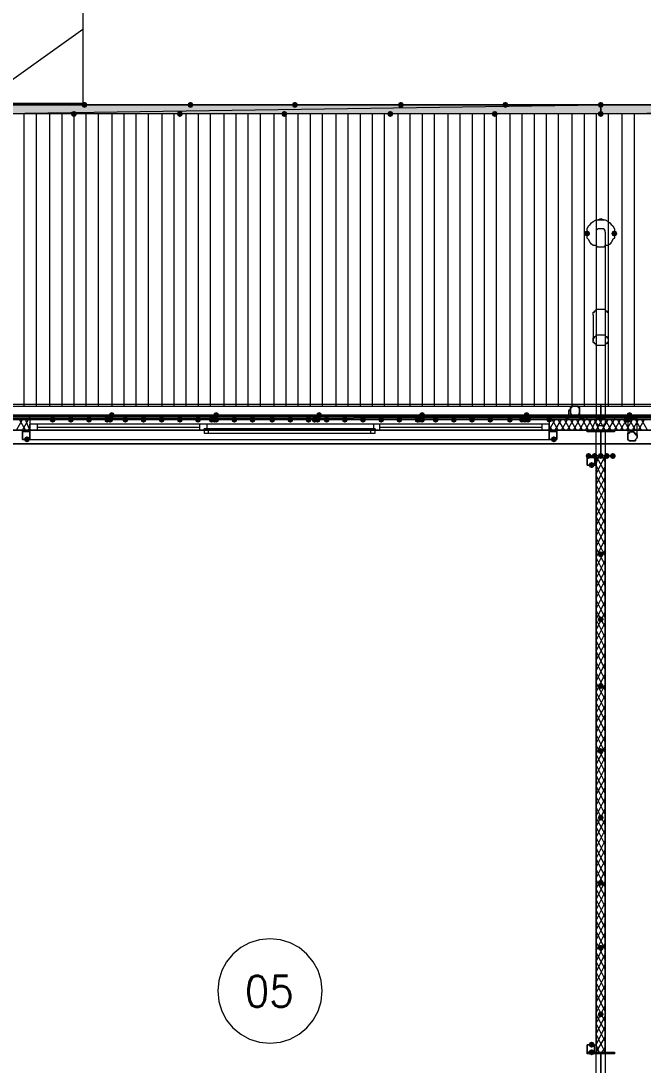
# Model space of a CAD drawing. Header units: millimetres. Extents: x 0 to 420, y 0 to 297.
# Drawn here: x 192.24 to 209.63, y 204.49 to 233.7 of the extents above; entities that cross this region are included whole.
import ezdxf

# ---------------------------------------------------------------- set-up
doc = ezdxf.new("R2010")
doc.units = ezdxf.units.MM
doc.styles.get("Standard").update_dxf_attribs({"font": 'STANDARD'})

msp = doc.modelspace()

# ---------------------------------------------------------------- hatches: boundary and pattern name
h = msp.add_hatch(color=7)
h.paths.add_polyline_path([(208.449333, 231.097667), (191.050333, 231.097667), (208.449333, 231.351667)], flags=0)
h.paths.add_polyline_path([(191.050333, 231.097667), (208.449333, 231.351667), (191.050333, 231.351667)], flags=0)
for color, points in [(254, [(194.098333, 231.351667), (194.073463, 231.291871), (194.013667, 231.267), (193.953871, 231.291871), (193.929, 231.351667), (193.953871, 231.411462), (194.013667, 231.436333), (194.073462, 231.411463)]), (254, [(197.061667, 231.351667), (197.036796, 231.291871), (196.977, 231.267), (196.917204, 231.291871), (196.892333, 231.351667), (196.917204, 231.411462), (196.977, 231.436333), (197.036796, 231.411463)]), (254, [(199.982667, 231.351667), (199.957796, 231.291871), (199.898, 231.267), (199.838204, 231.291871), (199.813333, 231.351667), (199.838204, 231.411462), (199.898, 231.436333), (199.957796, 231.411463)]), (254, [(202.946, 231.351667), (202.921129, 231.291871), (202.861333, 231.267), (202.801538, 231.291871), (202.776667, 231.351667), (202.801537, 231.411462), (202.861333, 231.436333), (202.921129, 231.411463)]), (254, [(205.867, 231.351667), (205.842129, 231.291871), (205.782333, 231.267), (205.722537, 231.291871), (205.697667, 231.351667), (205.722537, 231.411462), (205.782333, 231.436333), (205.842129, 231.411463)]), (254, [(208.534, 231.351667), (208.509129, 231.291871), (208.449333, 231.267), (208.389538, 231.291871), (208.364667, 231.351667), (208.389537, 231.411462), (208.449333, 231.436333), (208.509129, 231.411463)]), (254, [(193.802, 231.097667), (193.777129, 231.037871), (193.717333, 231.013), (193.657537, 231.037871), (193.632667, 231.097667), (193.657537, 231.157462), (193.717333, 231.182333), (193.777129, 231.157463)]), (254, [(196.765333, 231.097667), (196.740462, 231.037871), (196.680667, 231.013), (196.620871, 231.037871), (196.596, 231.097667), (196.620871, 231.157462), (196.680667, 231.182333), (196.740462, 231.157463)]), (254, [(199.686333, 231.097667), (199.661462, 231.037871), (199.601667, 231.013), (199.541871, 231.037871), (199.517, 231.097667), (199.541871, 231.157462), (199.601667, 231.182333), (199.661462, 231.157463)]), (254, [(202.649667, 231.097667), (202.624796, 231.037871), (202.565, 231.013), (202.505204, 231.037871), (202.480333, 231.097667), (202.505204, 231.157462), (202.565, 231.182333), (202.624796, 231.157463)]), (254, [(205.570667, 231.097667), (205.545796, 231.037871), (205.486, 231.013), (205.426204, 231.037871), (205.401333, 231.097667), (205.426204, 231.157462), (205.486, 231.182333), (205.545796, 231.157463)]), (254, [(208.534, 231.097667), (208.509129, 231.037871), (208.449333, 231.013), (208.389538, 231.037871), (208.364667, 231.097667), (208.389537, 231.157462), (208.449333, 231.182333), (208.509129, 231.157463)]), (7, [(208.153, 227.753333), (208.128129, 227.693537), (208.068333, 227.668667), (208.008537, 227.693537), (207.983667, 227.753333), (208.008537, 227.813129), (208.068333, 227.838), (208.128129, 227.813129)]), (7, [(208.915, 227.753333), (208.890129, 227.693537), (208.830333, 227.668667), (208.770538, 227.693537), (208.745667, 227.753333), (208.770537, 227.813129), (208.830333, 227.838), (208.890129, 227.813129)]), (7, [(193.209333, 222.546333), (193.184463, 222.486537), (193.124667, 222.461667), (193.064871, 222.486537), (193.04, 222.546333), (193.064871, 222.606129), (193.124667, 222.631), (193.184462, 222.606129)]), (7, [(193.717333, 222.546333), (193.692462, 222.486537), (193.632667, 222.461667), (193.572871, 222.486537), (193.548, 222.546333), (193.572871, 222.606129), (193.632667, 222.631), (193.692462, 222.606129)]), (7, [(194.225333, 222.546333), (194.200462, 222.486537), (194.140667, 222.461667), (194.080871, 222.486537), (194.056, 222.546333), (194.080871, 222.606129), (194.140667, 222.631), (194.200462, 222.606129)]), (254, [(194.733333, 222.546333), (194.708463, 222.486537), (194.648667, 222.461667), (194.588871, 222.486537), (194.564, 222.546333), (194.588871, 222.606129), (194.648667, 222.631), (194.708462, 222.606129)]), (7, [(194.733333, 222.546333), (194.708463, 222.486537), (194.648667, 222.461667), (194.588871, 222.486537), (194.564, 222.546333), (194.588871, 222.606129), (194.648667, 222.631), (194.708462, 222.606129)]), (254, [(194.818, 222.546333), (194.793129, 222.486537), (194.733333, 222.461667), (194.673538, 222.486537), (194.648667, 222.546333), (194.673537, 222.606129), (194.733333, 222.631), (194.793129, 222.606129)]), (254, [(194.818, 222.546333), (194.793129, 222.486537), (194.733333, 222.461667), (194.673538, 222.486537), (194.648667, 222.546333), (194.673537, 222.606129), (194.733333, 222.631), (194.793129, 222.606129)]), (254, [(194.860333, 222.673333), (194.835462, 222.613537), (194.775667, 222.588667), (194.715871, 222.613537), (194.691, 222.673333), (194.715871, 222.733129), (194.775667, 222.758), (194.835462, 222.733129)]), (7, [(195.241333, 222.546333), (195.216462, 222.486537), (195.156667, 222.461667), (195.096871, 222.486537), (195.072, 222.546333), (195.096871, 222.606129), (195.156667, 222.631), (195.216462, 222.606129)]), (7, [(195.749333, 222.546333), (195.724463, 222.486537), (195.664667, 222.461667), (195.604871, 222.486537), (195.58, 222.546333), (195.604871, 222.606129), (195.664667, 222.631), (195.724462, 222.606129)]), (7, [(196.257333, 222.546333), (196.232463, 222.486537), (196.172667, 222.461667), (196.112871, 222.486537), (196.088, 222.546333), (196.112871, 222.606129), (196.172667, 222.631), (196.232462, 222.606129)]), (7, [(196.765333, 222.546333), (196.740462, 222.486537), (196.680667, 222.461667), (196.620871, 222.486537), (196.596, 222.546333), (196.620871, 222.606129), (196.680667, 222.631), (196.740462, 222.606129)]), (7, [(197.273333, 222.546333), (197.248462, 222.486537), (197.188667, 222.461667), (197.128871, 222.486537), (197.104, 222.546333), (197.128871, 222.606129), (197.188667, 222.631), (197.248462, 222.606129)]), (254, [(197.654333, 222.546333), (197.629462, 222.486537), (197.569667, 222.461667), (197.509871, 222.486537), (197.485, 222.546333), (197.509871, 222.606129), (197.569667, 222.631), (197.629462, 222.606129)]), (254, [(197.739, 222.546333), (197.714129, 222.486537), (197.654333, 222.461667), (197.594538, 222.486537), (197.569667, 222.546333), (197.594537, 222.606129), (197.654333, 222.631), (197.714129, 222.606129)]), (254, [(197.739, 222.546333), (197.714129, 222.486537), (197.654333, 222.461667), (197.594538, 222.486537), (197.569667, 222.546333), (197.594537, 222.606129), (197.654333, 222.631), (197.714129, 222.606129)]), (254, [(197.781333, 222.673333), (197.756463, 222.613537), (197.696667, 222.588667), (197.636871, 222.613537), (197.612, 222.673333), (197.636871, 222.733129), (197.696667, 222.758), (197.756462, 222.733129)]), (7, [(197.781333, 222.546333), (197.756463, 222.486537), (197.696667, 222.461667), (197.636871, 222.486537), (197.612, 222.546333), (197.636871, 222.606129), (197.696667, 222.631), (197.756462, 222.606129)]), (7, [(198.289333, 222.546333), (198.264463, 222.486537), (198.204667, 222.461667), (198.144871, 222.486537), (198.12, 222.546333), (198.144871, 222.606129), (198.204667, 222.631), (198.264462, 222.606129)]), (7, [(198.797333, 222.546333), (198.772462, 222.486537), (198.712667, 222.461667), (198.652871, 222.486537), (198.628, 222.546333), (198.652871, 222.606129), (198.712667, 222.631), (198.772462, 222.606129)]), (7, [(199.347667, 222.546333), (199.322796, 222.486537), (199.263, 222.461667), (199.203204, 222.486537), (199.178333, 222.546333), (199.203204, 222.606129), (199.263, 222.631), (199.322796, 222.606129)]), (7, [(199.855667, 222.546333), (199.830796, 222.486537), (199.771, 222.461667), (199.711204, 222.486537), (199.686333, 222.546333), (199.711204, 222.606129), (199.771, 222.631), (199.830796, 222.606129)]), (7, [(200.363667, 222.546333), (200.338796, 222.486537), (200.279, 222.461667), (200.219204, 222.486537), (200.194333, 222.546333), (200.219204, 222.606129), (200.279, 222.631), (200.338796, 222.606129)]), (254, [(200.533, 222.546333), (200.508129, 222.486537), (200.448333, 222.461667), (200.388537, 222.486537), (200.363667, 222.546333), (200.388537, 222.606129), (200.448333, 222.631), (200.508129, 222.606129)]), (254, [(200.617667, 222.546333), (200.592796, 222.486537), (200.533, 222.461667), (200.473204, 222.486537), (200.448333, 222.546333), (200.473204, 222.606129), (200.533, 222.631), (200.592796, 222.606129)]), (254, [(200.617667, 222.546333), (200.592796, 222.486537), (200.533, 222.461667), (200.473204, 222.486537), (200.448333, 222.546333), (200.473204, 222.606129), (200.533, 222.631), (200.592796, 222.606129)]), (254, [(200.66, 222.673333), (200.635129, 222.613537), (200.575333, 222.588667), (200.515537, 222.613537), (200.490667, 222.673333), (200.515537, 222.733129), (200.575333, 222.758), (200.635129, 222.733129)]), (7, [(200.871667, 222.546333), (200.846796, 222.486537), (200.787, 222.461667), (200.727204, 222.486537), (200.702333, 222.546333), (200.727204, 222.606129), (200.787, 222.631), (200.846796, 222.606129)]), (7, [(201.379667, 222.546333), (201.354796, 222.486537), (201.295, 222.461667), (201.235204, 222.486537), (201.210333, 222.546333), (201.235204, 222.606129), (201.295, 222.631), (201.354796, 222.606129)]), (7, [(201.887667, 222.546333), (201.862796, 222.486537), (201.803, 222.461667), (201.743204, 222.486537), (201.718333, 222.546333), (201.743204, 222.606129), (201.803, 222.631), (201.862796, 222.606129)]), (7, [(202.395667, 222.546333), (202.370796, 222.486537), (202.311, 222.461667), (202.251204, 222.486537), (202.226333, 222.546333), (202.251204, 222.606129), (202.311, 222.631), (202.370796, 222.606129)]), (7, [(202.903667, 222.546333), (202.878796, 222.486537), (202.819, 222.461667), (202.759204, 222.486537), (202.734333, 222.546333), (202.759204, 222.606129), (202.819, 222.631), (202.878796, 222.606129)]), (7, [(203.411667, 222.546333), (203.386796, 222.486537), (203.327, 222.461667), (203.267204, 222.486537), (203.242333, 222.546333), (203.267204, 222.606129), (203.327, 222.631), (203.386796, 222.606129)]), (254, [(203.454, 222.546333), (203.429129, 222.486537), (203.369333, 222.461667), (203.309538, 222.486537), (203.284667, 222.546333), (203.309537, 222.606129), (203.369333, 222.631), (203.429129, 222.606129)]), (254, [(203.538667, 222.673333), (203.513796, 222.613537), (203.454, 222.588667), (203.394204, 222.613537), (203.369333, 222.673333), (203.394204, 222.733129), (203.454, 222.758), (203.513796, 222.733129)]), (254, [(203.538667, 222.546333), (203.513796, 222.486537), (203.454, 222.461667), (203.394204, 222.486537), (203.369333, 222.546333), (203.394204, 222.606129), (203.454, 222.631), (203.513796, 222.606129)]), (254, [(203.538667, 222.546333), (203.513796, 222.486537), (203.454, 222.461667), (203.394204, 222.486537), (203.369333, 222.546333), (203.394204, 222.606129), (203.454, 222.631), (203.513796, 222.606129)]), (7, [(203.919667, 222.546333), (203.894796, 222.486537), (203.835, 222.461667), (203.775204, 222.486537), (203.750333, 222.546333), (203.775204, 222.606129), (203.835, 222.631), (203.894796, 222.606129)]), (7, [(204.427667, 222.546333), (204.402796, 222.486537), (204.343, 222.461667), (204.283204, 222.486537), (204.258333, 222.546333), (204.283204, 222.606129), (204.343, 222.631), (204.402796, 222.606129)]), (7, [(204.935667, 222.546333), (204.910796, 222.486537), (204.851, 222.461667), (204.791204, 222.486537), (204.766333, 222.546333), (204.791204, 222.606129), (204.851, 222.631), (204.910796, 222.606129)]), (7, [(205.443667, 222.546333), (205.418796, 222.486537), (205.359, 222.461667), (205.299204, 222.486537), (205.274333, 222.546333), (205.299204, 222.606129), (205.359, 222.631), (205.418796, 222.606129)]), (7, [(205.994, 222.546333), (205.969129, 222.486537), (205.909333, 222.461667), (205.849538, 222.486537), (205.824667, 222.546333), (205.849537, 222.606129), (205.909333, 222.631), (205.969129, 222.606129)]), (254, [(206.332667, 222.546333), (206.307796, 222.486537), (206.248, 222.461667), (206.188204, 222.486537), (206.163333, 222.546333), (206.188204, 222.606129), (206.248, 222.631), (206.307796, 222.606129)]), (254, [(206.417333, 222.546333), (206.392462, 222.486537), (206.332667, 222.461667), (206.272871, 222.486537), (206.248, 222.546333), (206.272871, 222.606129), (206.332667, 222.631), (206.392462, 222.606129)]), (254, [(206.417333, 222.546333), (206.392462, 222.486537), (206.332667, 222.461667), (206.272871, 222.486537), (206.248, 222.546333), (206.272871, 222.606129), (206.332667, 222.631), (206.392462, 222.606129)]), (254, [(206.459667, 222.673333), (206.434796, 222.613537), (206.375, 222.588667), (206.315204, 222.613537), (206.290333, 222.673333), (206.315204, 222.733129), (206.375, 222.758), (206.434796, 222.733129)]), (7, [(206.502, 222.546333), (206.477129, 222.486537), (206.417333, 222.461667), (206.357537, 222.486537), (206.332667, 222.546333), (206.357537, 222.606129), (206.417333, 222.631), (206.477129, 222.606129)]), (7, [(207.094667, 222.546333), (207.069796, 222.486537), (207.01, 222.461667), (206.950204, 222.486537), (206.925333, 222.546333), (206.950204, 222.606129), (207.01, 222.631), (207.069796, 222.606129)]), (254, [(209.253667, 222.546333), (209.228796, 222.486537), (209.169, 222.461667), (209.109204, 222.486537), (209.084333, 222.546333), (209.109204, 222.606129), (209.169, 222.631), (209.228796, 222.606129)]), (254, [(209.296, 222.546333), (209.271129, 222.486537), (209.211333, 222.461667), (209.151538, 222.486537), (209.126667, 222.546333), (209.151537, 222.606129), (209.211333, 222.631), (209.271129, 222.606129)]), (254, [(209.296, 222.546333), (209.271129, 222.486537), (209.211333, 222.461667), (209.151538, 222.486537), (209.126667, 222.546333), (209.151537, 222.606129), (209.211333, 222.631), (209.271129, 222.606129)]), (254, [(209.338333, 222.673333), (209.313462, 222.613537), (209.253667, 222.588667), (209.193871, 222.613537), (209.169, 222.673333), (209.193871, 222.733129), (209.253667, 222.758), (209.313462, 222.733129)]), (7, [(192.489667, 221.996), (192.464796, 221.936204), (192.405, 221.911333), (192.345204, 221.936204), (192.320333, 221.996), (192.345204, 222.055796), (192.405, 222.080667), (192.464796, 222.055796)]), (7, [(207.221667, 221.996), (207.196796, 221.936204), (207.137, 221.911333), (207.077204, 221.936204), (207.052333, 221.996), (207.077204, 222.055796), (207.137, 222.080667), (207.196796, 222.055796)]), (7, [(208.195333, 221.530333), (208.170462, 221.470537), (208.110667, 221.445667), (208.050871, 221.470537), (208.026, 221.530333), (208.050871, 221.590129), (208.110667, 221.615), (208.170462, 221.590129)]), (7, [(208.364667, 221.530333), (208.339796, 221.470537), (208.28, 221.445667), (208.220204, 221.470537), (208.195333, 221.530333), (208.220204, 221.590129), (208.28, 221.615), (208.339796, 221.590129)]), (7, [(208.534, 221.530333), (208.509129, 221.470537), (208.449333, 221.445667), (208.389538, 221.470537), (208.364667, 221.530333), (208.389537, 221.590129), (208.449333, 221.615), (208.509129, 221.590129)]), (7, [(208.703333, 221.530333), (208.678462, 221.470537), (208.618667, 221.445667), (208.558871, 221.470537), (208.534, 221.530333), (208.558871, 221.590129), (208.618667, 221.615), (208.678462, 221.590129)]), (7, [(208.872667, 221.530333), (208.847796, 221.470537), (208.788, 221.445667), (208.728204, 221.470537), (208.703333, 221.530333), (208.728204, 221.590129), (208.788, 221.615), (208.847796, 221.590129)]), (7, [(208.28, 221.276333), (208.255129, 221.216537), (208.195333, 221.191667), (208.135538, 221.216537), (208.110667, 221.276333), (208.135537, 221.336129), (208.195333, 221.361), (208.255129, 221.336129)]), (7, [(208.534, 218.778667), (208.509129, 218.718871), (208.449333, 218.694), (208.389538, 218.718871), (208.364667, 218.778667), (208.389537, 218.838462), (208.449333, 218.863333), (208.509129, 218.838463)]), (7, [(208.534, 216.958333), (208.509129, 216.898537), (208.449333, 216.873667), (208.389538, 216.898537), (208.364667, 216.958333), (208.389537, 217.018129), (208.449333, 217.043), (208.509129, 217.018129)]), (7, [(208.534, 215.095667), (208.509129, 215.035871), (208.449333, 215.011), (208.389538, 215.035871), (208.364667, 215.095667), (208.389537, 215.155462), (208.449333, 215.180333), (208.509129, 215.155463)]), (7, [(208.534, 213.275333), (208.509129, 213.215537), (208.449333, 213.190667), (208.389538, 213.215537), (208.364667, 213.275333), (208.389537, 213.335129), (208.449333, 213.36), (208.509129, 213.335129)]), (7, [(208.534, 211.412667), (208.509129, 211.352871), (208.449333, 211.328), (208.389538, 211.352871), (208.364667, 211.412667), (208.389537, 211.472462), (208.449333, 211.497333), (208.509129, 211.472463)]), (7, [(208.534, 209.592333), (208.509129, 209.532537), (208.449333, 209.507667), (208.389538, 209.532537), (208.364667, 209.592333), (208.389537, 209.652129), (208.449333, 209.677), (208.509129, 209.652129)]), (7, [(208.534, 207.772), (208.509129, 207.712204), (208.449333, 207.687333), (208.389538, 207.712204), (208.364667, 207.772), (208.389537, 207.831796), (208.449333, 207.856667), (208.509129, 207.831796)]), (7, [(208.534, 205.909333), (208.509129, 205.849538), (208.449333, 205.824667), (208.389538, 205.849538), (208.364667, 205.909333), (208.389537, 205.969129), (208.449333, 205.994), (208.509129, 205.969129)]), (7, [(208.28, 205.062667), (208.255129, 205.002871), (208.195333, 204.978), (208.135538, 205.002871), (208.110667, 205.062667), (208.135537, 205.122462), (208.195333, 205.147333), (208.255129, 205.122463)]), (7, [(208.28, 204.851), (208.255129, 204.791204), (208.195333, 204.766333), (208.135538, 204.791204), (208.110667, 204.851), (208.135537, 204.910796), (208.195333, 204.935667), (208.255129, 204.910796)])]:
    msp.add_hatch(color=color).paths.add_polyline_path(points, flags=0)
h = msp.add_hatch(color=7)
h.paths.add_polyline_path([(225.848333, 231.097667), (208.449333, 231.097667), (225.848333, 231.351667)], flags=0)
h.paths.add_polyline_path([(208.449333, 231.097667), (225.848333, 231.351667), (208.449333, 231.351667)], flags=0)
h = msp.add_hatch(color=7)
h.paths.add_polyline_path([(120.904, 222.673333), (382.947333, 222.673333), (120.904, 222.546333)], flags=0)
h.paths.add_polyline_path([(382.947333, 222.673333), (120.904, 222.546333), (382.947333, 222.546333)], flags=0)

# ---------------------------------------------------------------- linework, layer by layer
at = {"color": 7, "lineweight": 0}
for points in [[(193.971333, 257.471333), (193.971333, 231.394), (188.171667, 231.394), (188.171667, 257.471333)], [(191.050333, 257.471333), (191.050333, 231.394), (193.971333, 233.468333)], [(208.449333, 231.351667), (191.050333, 231.351667)], [(197.485, 231.351667), (202.014667, 231.351667)], [(225.848333, 231.351667), (208.449333, 231.351667)], [(208.068333, 227.753333), (208.068333, 227.838), (208.068333, 227.880333), (208.110667, 227.965), (208.153, 228.007333), (208.195333, 228.049667), (208.237667, 228.092), (208.322333, 228.134333), (208.364667, 228.134333), (208.449333, 228.176667), (208.534, 228.134333), (208.576333, 228.134333), (208.661, 228.092), (208.703333, 228.049667), (208.745667, 228.007333), (208.788, 227.965), (208.830333, 227.880333), (208.830333, 227.838), (208.830333, 227.753333)], [(208.576333, 227.795667), (208.576333, 227.838), (208.534, 227.880333), (208.491667, 227.880333), (208.449333, 227.880333), (208.407, 227.880333), (208.364667, 227.880333), (208.322333, 227.838), (208.322333, 227.795667)], [(208.322333, 227.795667), (208.322333, 222.504)], [(208.576333, 227.795667), (208.576333, 222.504)], [(208.237667, 225.467333), (208.237667, 225.509667), (208.237667, 225.552), (208.28, 225.552), (208.28, 225.594333), (208.322333, 225.594333), (208.322333, 225.636667), (208.364667, 225.636667), (208.407, 225.636667), (208.449333, 225.636667), (208.491667, 225.636667), (208.534, 225.636667), (208.576333, 225.636667), (208.576333, 225.594333), (208.618667, 225.594333), (208.618667, 225.552), (208.661, 225.552), (208.661, 225.509667), (208.661, 225.467333)], [(208.237667, 225.467333), (208.237667, 224.747667)], [(208.661, 225.467333), (208.661, 224.747667)], [(192.489667, 222.546333), (192.489667, 222.631), (207.01, 222.631), (207.01, 222.546333)], [(208.830333, 222.631), (208.788, 222.631), (208.745667, 222.631), (208.703333, 222.631), (208.661, 222.631), (208.576333, 222.631), (208.534, 222.631), (208.449333, 222.631), (208.364667, 222.631), (208.322333, 222.631), (208.237667, 222.631), (208.195333, 222.631), (208.153, 222.631), (208.110667, 222.631), (208.068333, 222.631)], [(208.830333, 222.631), (208.830333, 222.546333), (208.788, 222.546333), (208.745667, 222.546333), (208.703333, 222.546333), (208.661, 222.546333), (208.576333, 222.546333), (208.534, 222.546333), (208.449333, 222.546333), (208.364667, 222.546333), (208.322333, 222.546333), (208.237667, 222.546333), (208.195333, 222.546333), (208.153, 222.546333), (208.110667, 222.546333), (208.068333, 222.546333), (208.068333, 222.631)], [(209.211333, 222.631), (209.211333, 222.080667)], [(209.465333, 222.080667), (209.465333, 222.631)], [(120.904, 222.546333), (382.947333, 222.546333), (120.904, 222.546333), (382.947333, 222.546333)], [(120.904, 222.546333), (382.947333, 222.546333)], [(120.904, 222.546333), (382.947333, 222.546333)], [(192.489667, 222.546333), (189.611, 222.546333)], [(192.108667, 222.25), (192.278, 222.546333)], [(192.362667, 222.25), (192.193333, 222.546333)], [(192.278, 222.25), (192.447333, 222.546333)], [(192.489667, 222.25), (192.362667, 222.546333)], [(192.447333, 222.25), (192.489667, 222.334667)], [(192.489667, 222.546333), (192.489667, 222.419333), (192.489667, 222.25)], [(192.489667, 222.546333), (192.489667, 222.419333)], [(192.489667, 222.25), (192.701333, 222.25), (192.701333, 222.419333), (192.489667, 222.419333)], [(197.231, 222.419333), (192.701333, 222.419333)], [(192.701333, 222.334667), (197.231, 222.334667)], [(197.315667, 222.419333), (197.231, 222.419333), (197.231, 222.25), (197.315667, 222.25)], [(197.315667, 222.25), (197.358, 222.25), (197.358, 222.292333), (197.442667, 222.292333), (197.442667, 222.419333), (197.315667, 222.419333)], [(202.099333, 222.419333), (197.442667, 222.419333)], [(202.014667, 222.292333), (197.485, 222.292333)], [(202.184, 222.419333), (202.099333, 222.419333), (202.099333, 222.292333), (202.141667, 222.292333), (202.141667, 222.25), (202.184, 222.25)], [(202.184, 222.25), (202.268667, 222.25), (202.268667, 222.419333), (202.184, 222.419333)], [(206.798333, 222.419333), (202.268667, 222.419333)], [(202.268667, 222.334667), (206.798333, 222.334667)], [(207.01, 222.419333), (206.798333, 222.419333), (206.798333, 222.25), (207.01, 222.25)], [(207.01, 222.504), (207.01, 222.546333)], [(207.01, 222.25), (207.179333, 222.546333)], [(207.01, 222.546333), (207.01, 222.419333), (207.01, 222.25)], [(207.01, 222.546333), (207.01, 222.419333)], [(209.888667, 222.546333), (207.01, 222.546333)], [(207.094667, 222.25), (207.01, 222.377)], [(207.264, 222.25), (207.094667, 222.546333)], [(207.179333, 222.25), (207.348667, 222.546333)], [(207.433333, 222.25), (207.264, 222.546333)], [(207.348667, 222.25), (207.518, 222.546333)], [(207.602667, 222.25), (207.433333, 222.546333)], [(207.518, 222.25), (207.687333, 222.546333)], [(207.772, 222.25), (207.602667, 222.546333)], [(207.687333, 222.25), (207.856667, 222.546333)], [(207.941333, 222.25), (207.772, 222.546333)], [(207.856667, 222.25), (208.026, 222.546333)], [(208.110667, 222.25), (207.941333, 222.546333)], [(208.026, 222.25), (208.195333, 222.546333)], [(208.28, 222.25), (208.110667, 222.546333)], [(208.195333, 222.25), (208.322333, 222.546333)], [(208.407, 222.25), (208.28, 222.546333)], [(208.322333, 222.25), (208.491667, 222.546333)], [(208.576333, 222.25), (208.407, 222.546333)], [(208.491667, 222.25), (208.661, 222.546333)], [(208.745667, 222.25), (208.576333, 222.546333)], [(208.661, 222.25), (208.830333, 222.546333)], [(208.915, 222.25), (208.745667, 222.546333)], [(208.830333, 222.25), (208.999667, 222.546333)], [(209.084333, 222.25), (208.915, 222.546333)], [(208.999667, 222.25), (209.169, 222.546333)], [(209.253667, 222.25), (209.084333, 222.546333)], [(209.169, 222.25), (209.338333, 222.546333)], [(209.423, 222.25), (209.253667, 222.546333)], [(209.338333, 222.25), (209.507667, 222.546333)], [(209.592333, 222.25), (209.423, 222.546333)], [(209.507667, 222.25), (209.677, 222.546333)], [(209.761667, 222.25), (209.592333, 222.546333)], [(189.611, 222.25), (192.489667, 222.25)], [(192.405, 222.25), (192.405, 222.207667)], [(199.771, 222.25), (192.489667, 222.25), (192.489667, 222.123)], [(199.771, 222.25), (192.489667, 222.25), (192.489667, 222.123)], [(192.489667, 222.25), (207.01, 222.25)], [(192.489667, 222.123), (192.489667, 221.996), (199.771, 221.996)], [(192.489667, 222.123), (192.489667, 221.996), (199.771, 221.996)], [(192.701333, 222.25), (197.231, 222.25)], [(197.485, 222.25), (202.014667, 222.25)], [(197.485, 222.165333), (202.014667, 222.165333)], [(197.485, 222.165333), (202.014667, 222.165333)], [(207.01, 222.123), (207.01, 222.25), (199.771, 222.25)], [(207.01, 222.123), (207.01, 222.25), (199.771, 222.25)], [(199.771, 221.996), (207.01, 221.996), (207.01, 222.123)], [(199.771, 221.996), (207.01, 221.996), (207.01, 222.123)], [(202.268667, 222.25), (206.798333, 222.25)], [(207.01, 222.25), (209.888667, 222.25)], [(207.137, 222.25), (207.137, 222.207667)], [(208.110667, 222.207667), (208.110667, 222.25)], [(208.28, 222.207667), (208.28, 222.25)], [(208.449333, 221.530333), (208.449333, 222.25)], [(208.618667, 222.207667), (208.618667, 222.25)], [(208.788, 222.207667), (208.788, 222.25)], [(208.195333, 221.530333), (208.195333, 221.488)], [(208.322333, 221.318667), (208.407, 221.530333)], [(208.322333, 221.022333), (208.576333, 221.530333)], [(208.576333, 221.064667), (208.322333, 221.530333)], [(208.576333, 221.361), (208.491667, 221.530333)], [(208.576333, 220.768333), (208.322333, 221.276333)], [(208.322333, 220.726), (208.576333, 221.234)], [(208.576333, 220.514333), (208.322333, 220.98)], [(208.322333, 220.429667), (208.576333, 220.937667)], [(208.576333, 220.218), (208.322333, 220.726)], [(208.322333, 220.133333), (208.576333, 220.641333)], [(208.576333, 219.921667), (208.322333, 220.429667)], [(208.322333, 219.837), (208.576333, 220.345)], [(208.576333, 219.625333), (208.322333, 220.133333)], [(208.322333, 219.583), (208.576333, 220.048667)], [(208.576333, 219.329), (208.322333, 219.837)], [(208.322333, 219.286667), (208.576333, 219.794667)], [(208.576333, 219.032667), (208.322333, 219.540667)], [(208.322333, 218.990333), (208.576333, 219.498333)], [(208.576333, 218.736333), (208.322333, 219.244333)], [(208.322333, 218.694), (208.576333, 219.202)], [(208.576333, 218.482333), (208.322333, 218.948)], [(208.322333, 218.397667), (208.576333, 218.905667)], [(208.576333, 218.186), (208.322333, 218.694)], [(208.322333, 218.101333), (208.576333, 218.609333)], [(208.576333, 217.889667), (208.322333, 218.397667)], [(208.322333, 217.847333), (208.576333, 218.313)], [(208.576333, 217.593333), (208.322333, 218.101333)], [(208.322333, 217.551), (208.576333, 218.059)], [(208.576333, 217.297), (208.322333, 217.805)], [(208.322333, 217.254667), (208.576333, 217.762667)], [(208.576333, 217.000667), (208.322333, 217.508667)], [(208.322333, 216.958333), (208.576333, 217.466333)], [(208.576333, 216.746667), (208.322333, 217.212333)], [(208.322333, 216.662), (208.576333, 217.17)], [(208.576333, 216.450333), (208.322333, 216.958333)], [(208.322333, 216.365667), (208.576333, 216.873667)], [(208.576333, 216.154), (208.322333, 216.662)], [(208.322333, 216.069333), (208.576333, 216.577333)], [(208.576333, 215.857667), (208.322333, 216.365667)], [(208.322333, 215.815333), (208.576333, 216.281)], [(208.576333, 215.561333), (208.322333, 216.069333)], [(208.322333, 215.519), (208.576333, 216.027)], [(208.576333, 215.265), (208.322333, 215.773)], [(208.322333, 215.222667), (208.576333, 215.730667)], [(208.576333, 214.968667), (208.322333, 215.476667)], [(208.322333, 214.926333), (208.576333, 215.434333)], [(208.576333, 214.714667), (208.322333, 215.180333)], [(208.322333, 214.63), (208.576333, 215.138)], [(208.576333, 214.418333), (208.322333, 214.926333)], [(208.322333, 214.333667), (208.576333, 214.841667)], [(208.576333, 214.122), (208.322333, 214.63)], [(208.322333, 214.079667), (208.576333, 214.545333)], [(208.576333, 213.825667), (208.322333, 214.333667)], [(208.322333, 213.783333), (208.576333, 214.291333)], [(208.576333, 213.529333), (208.322333, 214.037333)], [(208.322333, 213.487), (208.576333, 213.995)], [(208.576333, 213.233), (208.322333, 213.741)], [(208.322333, 213.190667), (208.576333, 213.698667)], [(208.576333, 212.979), (208.322333, 213.444667)], [(208.322333, 212.894333), (208.576333, 213.402333)], [(208.576333, 212.682667), (208.322333, 213.190667)], [(208.322333, 212.598), (208.576333, 213.106)], [(208.576333, 212.386333), (208.322333, 212.894333)], [(208.322333, 212.301667), (208.576333, 212.809667)], [(208.576333, 212.09), (208.322333, 212.598)], [(208.322333, 212.047667), (208.576333, 212.513333)], [(208.576333, 211.793667), (208.322333, 212.301667)], [(208.322333, 211.751333), (208.576333, 212.259333)], [(208.576333, 211.497333), (208.322333, 212.005333)], [(208.322333, 211.455), (208.576333, 211.963)], [(208.576333, 211.201), (208.322333, 211.709)], [(208.322333, 211.158667), (208.576333, 211.666667)], [(208.576333, 210.947), (208.322333, 211.412667)], [(208.322333, 210.862333), (208.576333, 211.370333)], [(208.576333, 210.650667), (208.322333, 211.158667)], [(208.322333, 210.566), (208.576333, 211.074)], [(208.576333, 210.354333), (208.322333, 210.862333)], [(208.322333, 210.269667), (208.576333, 210.777667)], [(208.576333, 210.058), (208.322333, 210.566)], [(208.322333, 210.015667), (208.576333, 210.523667)], [(208.576333, 209.761667), (208.322333, 210.269667)], [(208.322333, 209.719333), (208.576333, 210.227333)], [(208.576333, 209.465333), (208.322333, 209.973333)], [(208.322333, 209.423), (208.576333, 209.931)], [(208.576333, 209.211333), (208.322333, 209.677)], [(208.322333, 209.126667), (208.576333, 209.634667)], [(208.576333, 208.915), (208.322333, 209.423)], [(208.322333, 208.830333), (208.576333, 209.338333)], [(208.576333, 208.618667), (208.322333, 209.126667)], [(208.322333, 208.534), (208.576333, 209.042)], [(208.576333, 208.322333), (208.322333, 208.830333)], [(208.322333, 208.28), (208.576333, 208.745667)], [(208.576333, 208.026), (208.322333, 208.534)], [(208.322333, 207.983667), (208.576333, 208.491667)], [(200.66, 206.5655), (200.630328, 206.859844), (200.545228, 207.133996), (200.410572, 207.382083), (200.232232, 207.598232), (200.016083, 207.776572), (199.767996, 207.911228), (199.493844, 207.996328), (199.1995, 208.026), (198.905156, 207.996328), (198.631004, 207.911228), (198.382917, 207.776572), (198.166768, 207.598232), (197.988428, 207.382083), (197.853772, 207.133996), (197.768672, 206.859844), (197.739, 206.5655)], [(208.576333, 207.729667), (208.322333, 208.237667)], [(208.322333, 207.687333), (208.576333, 208.195333)], [(208.576333, 207.433333), (208.322333, 207.941333)], [(208.322333, 207.391), (208.576333, 207.899)], [(208.576333, 207.179333), (208.322333, 207.645)], [(208.322333, 207.094667), (208.576333, 207.602667)], [(208.576333, 206.883), (208.322333, 207.391)], [(208.322333, 206.798333), (208.576333, 207.306333)], [(208.576333, 206.586667), (208.322333, 207.094667)], [(208.322333, 206.502), (208.576333, 207.01)], [(197.739, 206.5655), (197.768672, 206.271156), (197.853772, 205.997004), (197.988428, 205.748917), (198.166768, 205.532768), (198.382917, 205.354428), (198.631004, 205.219772), (198.905156, 205.134672), (199.1995, 205.105), (199.493844, 205.134672), (199.767996, 205.219772), (200.016083, 205.354428), (200.232232, 205.532768), (200.410572, 205.748917), (200.545228, 205.997004), (200.630328, 206.271156), (200.66, 206.5655)], [(208.576333, 206.290333), (208.322333, 206.798333)], [(208.322333, 206.248), (208.576333, 206.713667)], [(208.576333, 205.994), (208.322333, 206.502)], [(208.322333, 205.951667), (208.576333, 206.459667)], [(208.576333, 205.697667), (208.322333, 206.205667)], [(208.322333, 205.655333), (208.576333, 206.163333)], [(208.576333, 205.443667), (208.322333, 205.909333)], [(208.322333, 205.359), (208.576333, 205.867)], [(208.576333, 205.147333), (208.322333, 205.655333)], [(208.322333, 205.062667), (208.576333, 205.570667)], [(208.576333, 204.851), (208.322333, 205.359)], [(208.322333, 204.851), (208.576333, 205.274333)], [(208.407, 204.851), (208.322333, 205.062667)], [(208.110667, 204.808667), (208.110667, 204.851)], [(208.28, 204.808667), (208.28, 204.851)], [(208.449333, 204.131333), (208.449333, 204.851)], [(208.491667, 204.851), (208.576333, 204.978)], [(208.618667, 204.808667), (208.618667, 204.851)], [(208.788, 204.808667), (208.788, 204.851)]]:
    msp.add_lwpolyline(points, dxfattribs=at)
for points in [[(260.604, 231.351667), (260.604, 231.097667), (243.247333, 231.097667), (243.247333, 231.351667), (243.247333, 231.097667), (225.848333, 231.097667), (225.848333, 231.351667), (225.848333, 231.097667), (208.449333, 231.097667), (208.449333, 231.351667), (208.449333, 231.097667), (191.050333, 231.097667), (191.050333, 231.351667), (173.693667, 231.351667), (173.693667, 231.097667), (191.050333, 231.097667), (191.050333, 231.351667), (208.449333, 231.351667), (225.848333, 231.351667), (243.247333, 231.351667)], [(208.449333, 231.097667), (191.050333, 231.097667), (208.449333, 231.351667)], [(191.050333, 231.097667), (208.449333, 231.351667), (191.050333, 231.351667)], [(202.014667, 231.351667), (197.485, 231.351667)], [(225.848333, 231.097667), (208.449333, 231.097667), (225.848333, 231.351667)], [(208.449333, 231.097667), (225.848333, 231.351667), (208.449333, 231.351667)], [(382.947333, 230.505), (382.947333, 231.097667), (120.904, 231.097667), (120.904, 230.505), (120.904, 223.52), (120.904, 222.927333), (382.947333, 222.927333), (382.947333, 223.52)], [(208.534, 227.372333), (208.449333, 227.372333), (208.364667, 227.372333), (208.322333, 227.414667), (208.237667, 227.414667), (208.195333, 227.457), (208.153, 227.499333), (208.110667, 227.584), (208.068333, 227.626333), (208.068333, 227.711), (208.068333, 227.753333), (208.068333, 227.838), (208.068333, 227.880333), (208.110667, 227.965), (208.153, 228.007333), (208.195333, 228.049667), (208.237667, 228.092), (208.322333, 228.134333), (208.364667, 228.134333), (208.449333, 228.134333), (208.534, 228.134333), (208.576333, 228.134333), (208.661, 228.092), (208.703333, 228.049667), (208.745667, 228.007333), (208.788, 227.965), (208.830333, 227.880333), (208.830333, 227.838), (208.830333, 227.753333), (208.830333, 227.711), (208.830333, 227.626333), (208.788, 227.584), (208.745667, 227.499333), (208.703333, 227.457), (208.661, 227.414667), (208.576333, 227.414667)], [(208.491667, 224.620667), (208.449333, 224.620667), (208.407, 224.620667), (208.364667, 224.620667), (208.322333, 224.620667), (208.322333, 224.663), (208.28, 224.663), (208.28, 224.705333), (208.237667, 224.705333), (208.237667, 224.747667), (208.237667, 224.79), (208.237667, 224.832333), (208.28, 224.832333), (208.28, 224.874667), (208.322333, 224.874667), (208.322333, 224.917), (208.364667, 224.917), (208.407, 224.917), (208.449333, 224.917), (208.491667, 224.917), (208.534, 224.917), (208.576333, 224.917), (208.576333, 224.874667), (208.618667, 224.874667), (208.618667, 224.832333), (208.661, 224.832333), (208.661, 224.79), (208.661, 224.747667), (208.661, 224.705333), (208.618667, 224.705333), (208.618667, 224.663), (208.576333, 224.663), (208.576333, 224.620667), (208.534, 224.620667)], [(191.050333, 222.631), (208.449333, 222.631), (208.449333, 222.969667), (191.050333, 222.969667)], [(207.983667, 222.588667), (207.856667, 222.588667), (207.856667, 222.800333), (207.856667, 222.842667), (207.856667, 222.885), (207.814333, 222.927333), (207.772, 222.927333), (207.729667, 222.927333), (207.687333, 222.927333), (207.645, 222.927333), (207.602667, 222.885), (207.602667, 222.842667), (207.560333, 222.800333), (207.560333, 222.588667), (207.475667, 222.588667), (207.560333, 222.588667), (207.560333, 222.800333), (207.602667, 222.800333), (207.602667, 222.842667), (207.602667, 222.885), (207.645, 222.885), (207.645, 222.927333), (207.687333, 222.927333), (207.729667, 222.927333), (207.772, 222.927333), (207.814333, 222.927333), (207.814333, 222.885), (207.856667, 222.885), (207.856667, 222.842667), (207.856667, 222.800333), (207.856667, 222.588667), (207.983667, 222.588667), (207.856667, 222.588667), (207.856667, 222.800333), (207.856667, 222.842667), (207.856667, 222.885), (207.814333, 222.927333), (207.772, 222.927333), (207.729667, 222.927333), (207.687333, 222.927333), (207.645, 222.927333), (207.602667, 222.885), (207.602667, 222.842667), (207.560333, 222.800333), (207.560333, 222.588667), (207.475667, 222.588667), (207.560333, 222.588667), (207.560333, 222.800333), (207.602667, 222.800333), (207.602667, 222.842667), (207.602667, 222.885), (207.645, 222.885), (207.645, 222.927333), (207.687333, 222.927333), (207.729667, 222.927333), (207.772, 222.927333), (207.814333, 222.927333), (207.814333, 222.885), (207.856667, 222.885), (207.856667, 222.842667), (207.856667, 222.800333), (207.856667, 222.588667), (207.983667, 222.588667), (207.856667, 222.588667), (207.856667, 222.800333), (207.856667, 222.842667), (207.856667, 222.885), (207.814333, 222.885), (207.814333, 222.927333), (207.772, 222.927333), (207.729667, 222.927333), (207.687333, 222.927333), (207.645, 222.927333), (207.645, 222.885), (207.602667, 222.885), (207.602667, 222.842667), (207.602667, 222.800333), (207.560333, 222.800333), (207.560333, 222.588667), (207.475667, 222.588667), (207.560333, 222.588667), (207.560333, 222.800333), (207.602667, 222.842667), (207.602667, 222.885), (207.645, 222.927333), (207.687333, 222.927333), (207.729667, 222.927333), (207.772, 222.927333), (207.814333, 222.927333), (207.856667, 222.885), (207.856667, 222.842667), (207.856667, 222.800333), (207.856667, 222.588667)], [(207.602667, 222.800333), (207.602667, 222.758), (207.602667, 222.715667), (207.645, 222.673333), (207.687333, 222.673333), (207.729667, 222.631), (207.772, 222.673333), (207.814333, 222.673333), (207.856667, 222.715667), (207.856667, 222.758), (207.856667, 222.800333), (207.856667, 222.842667), (207.856667, 222.885), (207.814333, 222.885), (207.814333, 222.927333), (207.772, 222.927333), (207.729667, 222.927333), (207.687333, 222.927333), (207.645, 222.927333), (207.645, 222.885), (207.602667, 222.885), (207.602667, 222.842667)], [(207.856667, 222.800333), (207.856667, 222.842667), (207.856667, 222.885), (207.814333, 222.885), (207.814333, 222.927333), (207.772, 222.927333), (207.729667, 222.927333), (207.687333, 222.927333), (207.645, 222.927333), (207.645, 222.885), (207.602667, 222.885), (207.602667, 222.842667), (207.602667, 222.800333), (207.602667, 222.758), (207.602667, 222.715667), (207.645, 222.673333), (207.687333, 222.673333), (207.729667, 222.631), (207.772, 222.673333), (207.814333, 222.673333), (207.856667, 222.715667), (207.856667, 222.758)], [(208.449333, 222.631), (225.848333, 222.631), (225.848333, 222.969667), (208.449333, 222.969667)], [(120.904, 222.673333), (382.947333, 222.673333), (120.904, 222.546333)], [(382.947333, 222.673333), (120.904, 222.546333), (382.947333, 222.546333)], [(120.904, 222.673333), (120.904, 222.546333), (382.947333, 222.546333), (382.947333, 222.673333)], [(208.491667, 222.377), (208.449333, 222.377), (208.407, 222.377), (208.364667, 222.377), (208.364667, 222.419333), (208.322333, 222.419333), (208.322333, 222.461667), (208.322333, 222.504), (208.322333, 222.546333), (208.364667, 222.546333), (208.364667, 222.588667), (208.407, 222.588667), (208.449333, 222.588667), (208.491667, 222.588667), (208.534, 222.588667), (208.534, 222.546333), (208.576333, 222.546333), (208.576333, 222.504), (208.576333, 222.461667), (208.576333, 222.419333), (208.534, 222.419333), (208.534, 222.377)], [(209.465333, 222.631), (209.423, 222.631), (209.380667, 222.631), (209.338333, 222.631), (209.296, 222.631), (209.253667, 222.631), (209.211333, 222.631), (209.211333, 222.588667), (209.253667, 222.588667), (209.296, 222.588667), (209.338333, 222.588667), (209.380667, 222.588667), (209.423, 222.588667)], [(192.489667, 222.25), (192.489667, 222.419333)], [(197.358, 222.165333), (197.485, 222.165333), (197.485, 222.292333), (197.358, 222.292333)], [(202.141667, 222.292333), (202.014667, 222.292333), (202.014667, 222.165333), (202.141667, 222.165333)], [(207.01, 222.25), (207.01, 222.419333)], [(394.335, 222.25), (260.265333, 222.25), (260.265333, 191.219667), (243.586, 191.219667), (243.586, 222.25), (109.516333, 222.25), (109.516333, 105.579333), (243.586, 105.579333), (243.586, 136.609667), (260.265333, 136.609667), (260.265333, 105.579333), (394.335, 105.579333)], [(192.278, 222.25), (192.489667, 222.25), (192.489667, 221.996), (192.278, 221.996)], [(192.278, 222.207667), (192.278, 221.996), (192.489667, 221.996), (192.489667, 222.207667)], [(207.01, 222.25), (207.221667, 222.25), (207.221667, 221.996), (207.01, 221.996)], [(207.01, 222.207667), (207.01, 221.996), (207.221667, 221.996), (207.221667, 222.207667)], [(208.830333, 221.530333), (208.068333, 221.530333), (208.449333, 221.530333), (208.449333, 222.207667), (208.068333, 222.207667), (208.068333, 222.25), (208.830333, 222.25), (208.830333, 222.207667), (208.449333, 222.207667), (208.449333, 221.530333)], [(209.465333, 222.080667), (209.465333, 222.038333), (209.423, 221.996), (209.423, 221.953667), (209.380667, 221.953667), (209.338333, 221.953667), (209.296, 221.953667), (209.253667, 221.953667), (209.211333, 221.996), (209.211333, 222.038333), (209.211333, 222.080667), (209.211333, 222.123), (209.211333, 222.165333), (209.253667, 222.165333), (209.253667, 222.207667), (209.296, 222.207667), (209.338333, 222.207667), (209.380667, 222.207667), (209.380667, 222.165333), (209.423, 222.165333), (209.423, 222.123), (209.465333, 222.123), (209.465333, 222.080667), (209.465333, 222.123), (209.423, 222.123), (209.423, 222.165333), (209.380667, 222.165333), (209.380667, 222.207667), (209.338333, 222.207667), (209.296, 222.207667), (209.253667, 222.207667), (209.253667, 222.165333), (209.211333, 222.165333), (209.211333, 222.123), (209.211333, 222.080667), (209.211333, 222.038333), (209.211333, 221.996), (209.253667, 221.953667), (209.296, 221.953667), (209.338333, 221.953667), (209.380667, 221.953667), (209.423, 221.953667), (209.423, 221.996), (209.465333, 222.038333)], [(209.211333, 222.080667), (209.211333, 222.038333), (209.211333, 221.996), (209.253667, 221.953667), (209.296, 221.953667), (209.338333, 221.953667), (209.380667, 221.953667), (209.423, 221.953667), (209.423, 221.996), (209.465333, 222.038333), (209.465333, 222.080667), (209.465333, 222.123), (209.423, 222.123), (209.423, 222.165333), (209.380667, 222.165333), (209.380667, 222.207667), (209.338333, 222.207667), (209.296, 222.207667), (209.253667, 222.207667), (209.253667, 222.165333), (209.211333, 222.165333), (209.211333, 222.123)], [(243.586, 221.869), (243.586, 191.219667), (260.265333, 191.219667), (260.265333, 221.869), (393.954, 221.869), (393.954, 105.918), (260.265333, 105.918), (260.265333, 136.609667), (243.586, 136.609667), (243.586, 105.918), (109.897333, 105.918), (109.897333, 221.869)], [(208.322333, 221.530333), (208.068333, 221.530333), (208.068333, 221.276333), (208.322333, 221.276333)], [(208.28, 221.488), (208.28, 221.276333), (208.068333, 221.276333), (208.068333, 221.488)], [(208.576333, 204.851), (208.576333, 221.530333), (208.322333, 221.530333), (208.322333, 204.851)], [(208.322333, 204.851), (208.068333, 204.851), (208.068333, 205.062667), (208.322333, 205.062667)], [(208.28, 204.851), (208.28, 205.062667), (208.068333, 205.062667), (208.068333, 204.851)], [(208.830333, 204.131333), (208.068333, 204.131333), (208.068333, 204.173667), (208.449333, 204.173667), (208.449333, 204.808667), (208.068333, 204.808667), (208.068333, 204.851), (208.830333, 204.851), (208.830333, 204.808667), (208.449333, 204.808667), (208.449333, 204.173667), (208.830333, 204.173667)]]:
    msp.add_lwpolyline(points, close=True, dxfattribs=at)
at = {"color": 253, "lineweight": 0}
for points in [[(192.320333, 231.097667), (192.320333, 222.927333)], [(192.659, 231.097667), (192.659, 222.927333)], [(193.04, 231.097667), (193.04, 222.927333)], [(193.378667, 231.097667), (193.378667, 222.927333)], [(193.717333, 231.097667), (193.717333, 222.927333)], [(194.056, 231.097667), (194.056, 222.927333)], [(194.394667, 231.097667), (194.394667, 222.927333)], [(194.775667, 231.097667), (194.775667, 222.927333)], [(195.114333, 231.097667), (195.114333, 222.927333)], [(195.453, 231.097667), (195.453, 222.927333)], [(195.791667, 231.097667), (195.791667, 222.927333)], [(196.172667, 231.097667), (196.172667, 222.927333)], [(196.511333, 231.097667), (196.511333, 222.927333)], [(196.85, 231.097667), (196.85, 222.927333)], [(197.188667, 231.097667), (197.188667, 222.927333)], [(197.527333, 231.097667), (197.527333, 222.927333)], [(197.908333, 231.097667), (197.908333, 222.927333)], [(198.247, 231.097667), (198.247, 222.927333)], [(198.585667, 231.097667), (198.585667, 222.927333)], [(198.924333, 231.097667), (198.924333, 222.927333)], [(199.305333, 231.097667), (199.305333, 222.927333)], [(199.644, 231.097667), (199.644, 222.927333)], [(199.982667, 231.097667), (199.982667, 222.927333)], [(200.321333, 231.097667), (200.321333, 222.927333)], [(200.66, 231.097667), (200.66, 222.927333)], [(201.041, 231.097667), (201.041, 222.927333)], [(201.379667, 231.097667), (201.379667, 222.927333)], [(201.718333, 231.097667), (201.718333, 222.927333)], [(202.057, 231.097667), (202.057, 222.927333)], [(202.395667, 231.097667), (202.395667, 222.927333)], [(202.776667, 231.097667), (202.776667, 222.927333)], [(203.115333, 231.097667), (203.115333, 222.927333)], [(203.454, 231.097667), (203.454, 222.927333)], [(203.792667, 231.097667), (203.792667, 222.927333)], [(204.173667, 231.097667), (204.173667, 222.927333)], [(204.512333, 231.097667), (204.512333, 222.927333)], [(204.851, 231.097667), (204.851, 222.927333)], [(205.189667, 231.097667), (205.189667, 222.927333)], [(205.528333, 231.097667), (205.528333, 222.927333)], [(205.909333, 231.097667), (205.909333, 222.927333)], [(206.248, 231.097667), (206.248, 222.927333)], [(206.586667, 231.097667), (206.586667, 222.927333)], [(206.925333, 231.097667), (206.925333, 222.927333)], [(207.264, 231.097667), (207.264, 222.927333)], [(207.645, 231.097667), (207.645, 222.927333)], [(207.983667, 231.097667), (207.983667, 222.927333)], [(208.322333, 231.097667), (208.322333, 222.927333)], [(208.661, 231.097667), (208.661, 222.927333)], [(209.042, 231.097667), (209.042, 222.927333)], [(209.380667, 231.097667), (209.380667, 222.927333)]]:
    msp.add_lwpolyline(points, dxfattribs=at)
at = {"color": 43, "lineweight": 0}
for points in [[(208.322333, 187.748333), (208.322333, 222.25), (191.219667, 222.25), (191.219667, 187.748333)], [(208.576333, 187.748333), (225.679, 187.748333), (225.679, 222.25), (208.576333, 222.25)]]:
    msp.add_lwpolyline(points, close=True, dxfattribs=at)
at = {"color": 254, "lineweight": 0}
msp.add_lwpolyline([(243.586, 221.869), (109.897333, 221.869), (109.897333, 105.918), (243.586, 105.918), (243.586, 136.609667), (260.265333, 136.609667), (260.265333, 105.918), (393.954, 105.918), (393.954, 221.869), (260.265333, 221.869), (260.265333, 191.219667), (243.586, 191.219667)], close=True, dxfattribs=at)

# ---------------------------------------------------------------- texts
at = {"color": 7, "insert": (198.500993, 206.993034), "char_height": 0.872032, "width": 1.06581689, "attachment_point": 1}
msp.add_mtext('05', dxfattribs=at)

doc.saveas('drawing.dxf')
